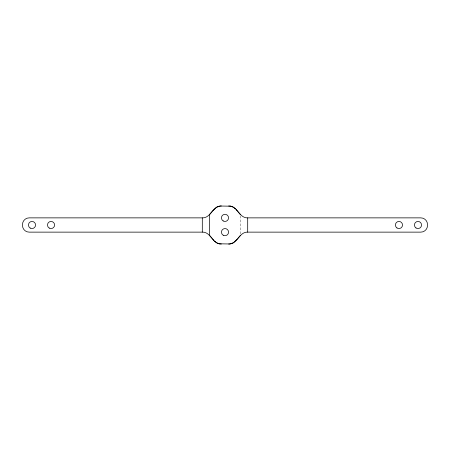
<?xml version="1.0" encoding="UTF-8"?>
<svg xmlns="http://www.w3.org/2000/svg" width="450" height="450" viewBox="0 0 450 450"><rect width="100%" height="100%" fill="white"/><g stroke="black" fill="none" stroke-linecap="round" stroke-linejoin="round"><path stroke-width="0.34" stroke-dasharray="2.25 1.69" d="M240.356 215.882L240.356 234.118"/><path stroke-width="0.67" d="M212.018 211.669L209.644 214.481L209.644 235.519L212.018 238.331M237.982 238.331L240.356 235.519M212.597 210.949L216.562 207.236L220.219 206.032L230.805 206.196L233.438 207.236L235.569 208.907M237.403 239.051L233.438 242.764L229.781 243.968L219.195 243.804L216.562 242.764L214.431 241.093M221.333 205.971C212.563 205.627 211.072 218.211 202.303 217.868L29.16 217.868A6.66 6.66 0 0 0 22.5 224.522L22.5 225.478A6.66 6.66 0 0 0 29.16 232.132L202.303 232.132C211.072 231.789 212.563 244.373 221.333 244.029M228.667 205.971C237.437 205.627 238.928 218.211 247.697 217.868L420.84 217.868A6.66 6.66 0 0 1 427.5 224.522L427.5 225.478A6.66 6.66 0 0 1 420.84 232.132L247.697 232.132C238.928 231.789 237.437 244.373 228.667 244.029M240.356 214.481L237.982 211.669M236.205 209.559L237.403 210.949M213.795 240.441L212.597 239.051M247.697 217.868L247.697 232.132M202.303 217.868L202.303 232.132M30.229 228.088A3.566 3.566 0 0 0 35.578 225A3.566 3.566 0 0 0 30.229 221.912A3.566 3.566 0 0 0 30.229 228.088M49.258 228.088A3.566 3.566 0 0 0 54.608 225A3.566 3.566 0 0 0 49.258 221.912A3.566 3.566 0 0 0 49.258 228.088M223.217 235.226A3.566 3.566 0 0 0 228.566 232.132A3.566 3.566 0 0 0 223.217 229.044A3.566 3.566 0 0 0 223.217 235.226M223.217 220.956A3.566 3.566 0 0 0 228.566 217.868A3.566 3.566 0 0 0 223.217 214.774A3.566 3.566 0 0 0 223.217 220.956M415.986 227.953A3.566 3.566 0 0 0 421.543 225.253A3.566 3.566 0 0 0 416.43 221.794A3.566 3.566 0 0 0 415.986 227.953M396.962 227.953A3.566 3.566 0 0 0 402.519 225.253A3.566 3.566 0 0 0 397.401 221.794A3.566 3.566 0 0 0 396.962 227.953"/></g></svg>
